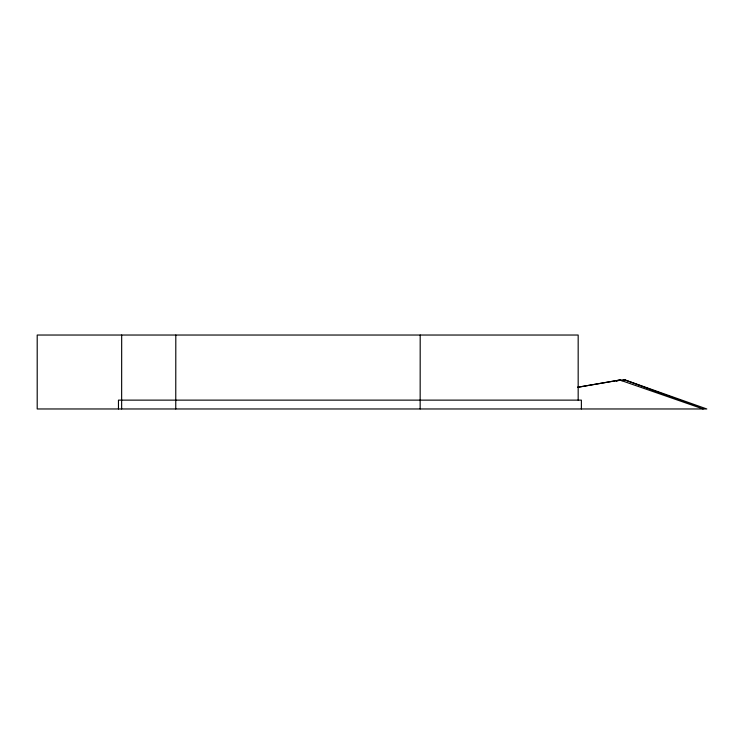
<?xml version="1.0" encoding="UTF-8"?>
<svg xmlns="http://www.w3.org/2000/svg" width="744" height="744" viewBox="0 0 744 744"><rect width="100%" height="100%" fill="white"/><g stroke="black" fill="none" stroke-linecap="round" stroke-linejoin="round"><path stroke-width="1.12" d="M616.599 381.226L619.864 380.035L625.239 380.035L706.8 408.968L37.2 408.968L37.2 335.033L578.172 335.033L578.172 400.132M577.632 387.317L619.864 380.035L703.154 408.968L625.239 380.035L621.817 380.612L625.239 380.035M577.567 387.271L619.864 380.035M581.38 408.968L581.38 400.132L118.463 400.132L118.463 408.968M420.193 335.033L420.155 408.968M175.807 335.033L175.761 408.968M121.681 335.033L121.644 408.968"/></g></svg>
